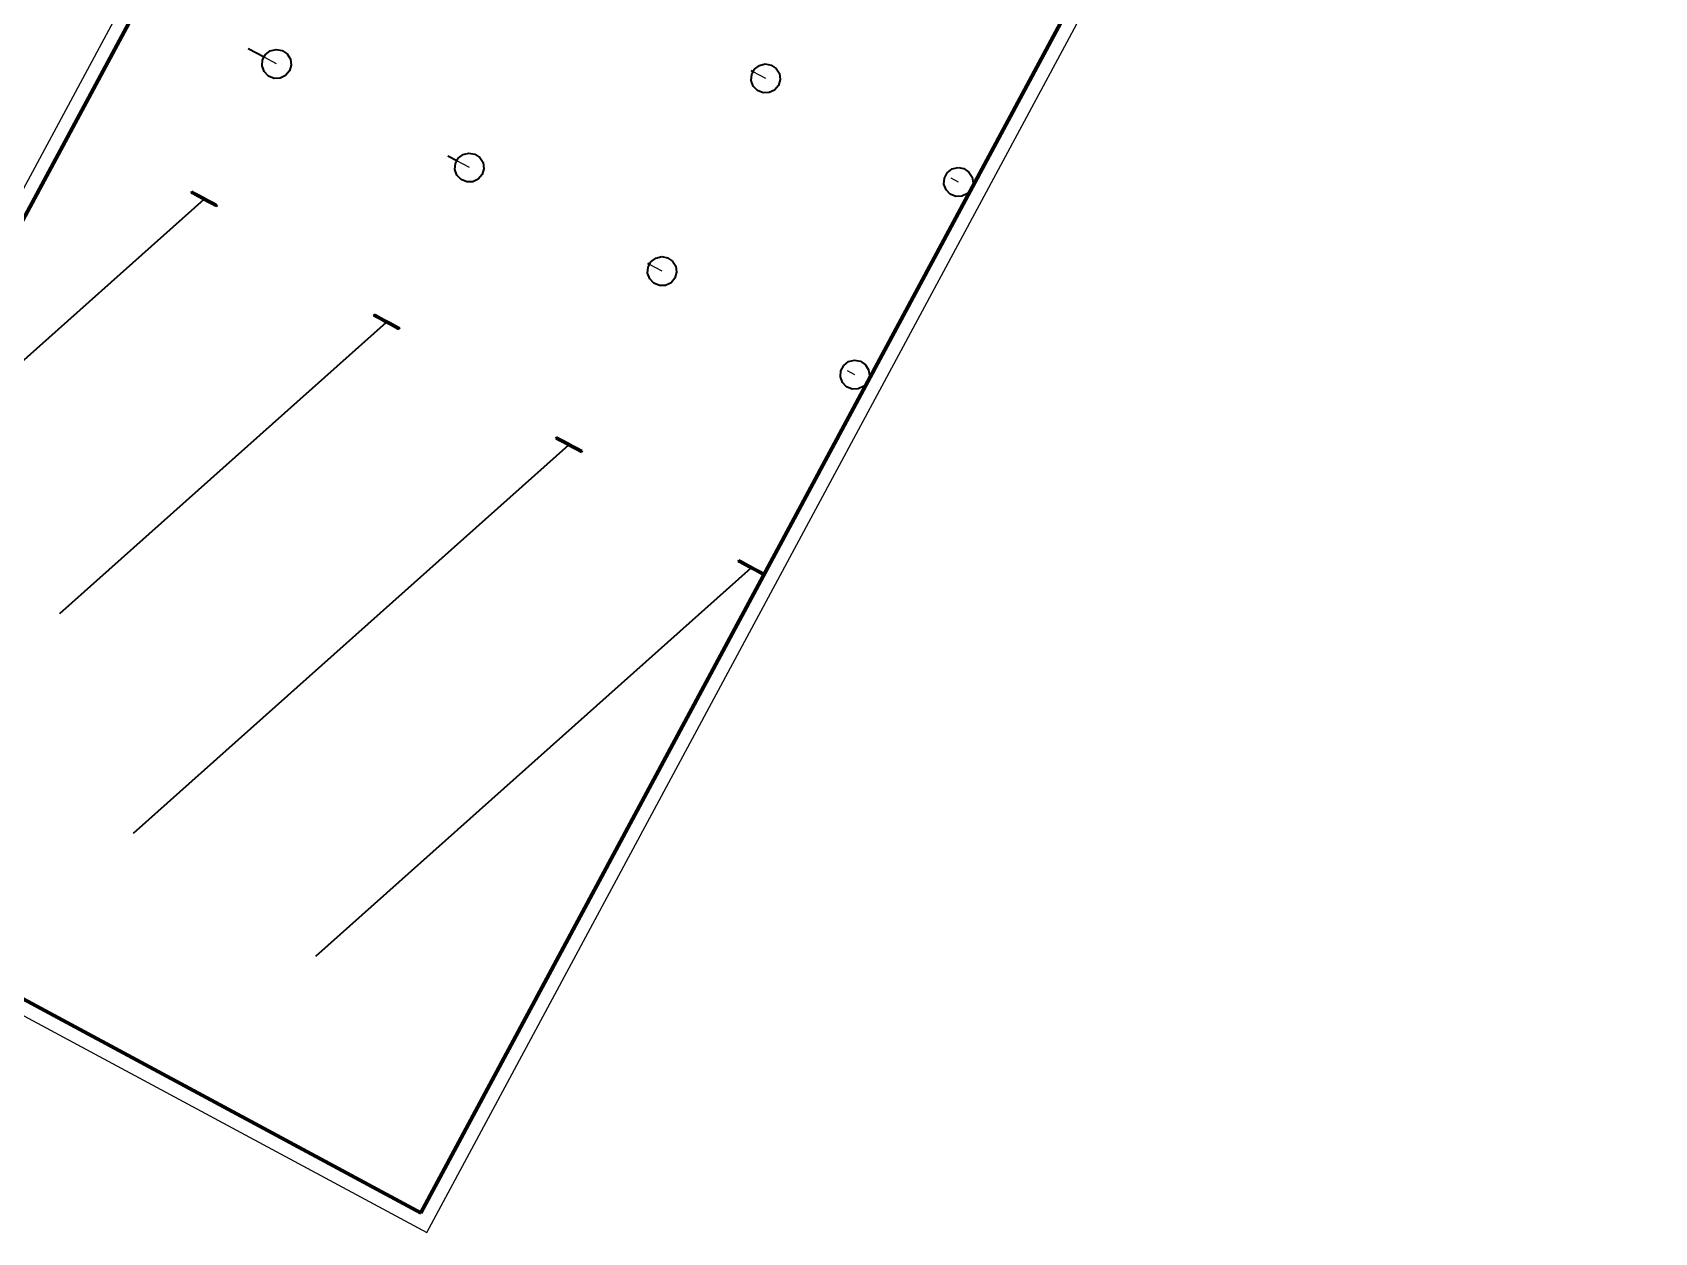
# Model space of a CAD drawing. Header units: metres. Extents: x 2711799 to 2711985, y 1236908 to 1237087.
# Drawn here: x 2711826.75 to 2711837.87, y 1236971.24 to 1236979.46 of the extents above; entities that cross this region are included whole.
import ezdxf

# ---------------------------------------------------------------- set-up
doc = ezdxf.new("R2010")
doc.units = ezdxf.units.M
doc.linetypes.add('AUSGEZOGEN', pattern=[0])
doc.linetypes.add('VERDECKT2_S2', pattern=[0.18, 0.1, -0.08])
for name, color, linetype, lineweight in [('XR$9$Beton Ansicht', 7, 'AUSGEZOGEN', 35), ('XR$9$Beton verdeckt vorne', 7, 'VERDECKT2_S2', 25), ('XR$9$STANDARD_1', 7, 'AUSGEZOGEN', 13)]:
    doc.layers.add(name, color=color, linetype=linetype, lineweight=lineweight)

msp = doc.modelspace()

# ---------------------------------------------------------------- linework, layer by layer
at = {"layer": 'XR$9$Beton Ansicht', "transparency": 33554687}
for p, q in [((2711828.3365, 1236979.2939, 640.05), (2711828.2276, 1236979.3524, 640.05)), ((2711828.3236, 1236979.2341, 640.05), (2711828.3266, 1236979.2756, 640.05)), ((2711828.3266, 1236979.2756, 640.05), (2711828.3463, 1236979.3122, 640.05)), ((2711828.3463, 1236979.3122, 640.05), (2711828.3792, 1236979.3376, 640.05)), ((2711828.3792, 1236979.3376, 640.05), (2711828.4196, 1236979.3475, 640.05)), ((2711828.4196, 1236979.3475, 640.05), (2711828.4605, 1236979.3401, 640.05)), ((2711828.4605, 1236979.3401, 640.05), (2711828.4949, 1236979.3167, 640.05)), ((2711828.4949, 1236979.3167, 640.05), (2711828.5168, 1236979.2813, 640.05)), ((2711828.5168, 1236979.2813, 640.05), (2711828.5224, 1236979.2401, 640.05)), ((2711828.3376, 1236979.195, 640.05), (2711828.3236, 1236979.2341, 640.05)), ((2711828.3663, 1236979.1649, 640.05), (2711828.3376, 1236979.195, 640.05)), ((2711828.4048, 1236979.1492, 640.05), (2711828.3663, 1236979.1649, 640.05)), ((2711828.4464, 1236979.1504, 640.05), (2711828.4048, 1236979.1492, 640.05)), ((2711828.4838, 1236979.1685, 640.05), (2711828.4464, 1236979.1504, 640.05)), ((2711828.5107, 1236979.2002, 640.05), (2711828.4838, 1236979.1685, 640.05)), ((2711828.5224, 1236979.2401, 640.05), (2711828.5107, 1236979.2002, 640.05)), ((2711831.6762, 1236979.1346, 640.05), (2711831.6793, 1236979.1761, 640.05)), ((2711831.6891, 1236979.1944, 640.05), (2711831.6764, 1236979.2012, 640.05)), ((2711831.6793, 1236979.1761, 640.05), (2711831.699, 1236979.2127, 640.05)), ((2711831.699, 1236979.2127, 640.05), (2711831.7318, 1236979.2382, 640.05)), ((2711831.7318, 1236979.2382, 640.05), (2711831.7722, 1236979.248, 640.05)), ((2711831.7722, 1236979.248, 640.05), (2711831.8132, 1236979.2406, 640.05)), ((2711831.8132, 1236979.2406, 640.05), (2711831.8475, 1236979.2172, 640.05)), ((2711831.8475, 1236979.2172, 640.05), (2711831.8694, 1236979.1819, 640.05)), ((2711831.875, 1236979.1407, 640.05), (2711831.8633, 1236979.1007, 640.05)), ((2711831.8694, 1236979.1819, 640.05), (2711831.875, 1236979.1407, 640.05)), ((2711831.6902, 1236979.0955, 640.05), (2711831.6762, 1236979.1346, 640.05)), ((2711831.719, 1236979.0654, 640.05), (2711831.6902, 1236979.0955, 640.05)), ((2711831.7575, 1236979.0497, 640.05), (2711831.719, 1236979.0654, 640.05)), ((2711831.799, 1236979.051, 640.05), (2711831.7575, 1236979.0497, 640.05)), ((2711831.8365, 1236979.069, 640.05), (2711831.799, 1236979.051, 640.05)), ((2711831.8633, 1236979.1007, 640.05), (2711831.8365, 1236979.069, 640.05)), ((2711829.6577, 1236978.5836, 640.05), (2711829.5969, 1236978.6163, 640.05)), ((2711829.6478, 1236978.5653, 640.05), (2711829.6675, 1236978.6019, 640.05)), ((2711829.6675, 1236978.6019, 640.05), (2711829.7004, 1236978.6273, 640.05)), ((2711829.7004, 1236978.6273, 640.05), (2711829.7408, 1236978.6372, 640.05)), ((2711829.7408, 1236978.6372, 640.05), (2711829.7817, 1236978.6298, 640.05)), ((2711829.7817, 1236978.6298, 640.05), (2711829.8161, 1236978.6064, 640.05)), ((2711829.8161, 1236978.6064, 640.05), (2711829.8379, 1236978.571, 640.05)), ((2711829.6447, 1236978.5238, 640.05), (2711829.6478, 1236978.5653, 640.05)), ((2711829.6588, 1236978.4846, 640.05), (2711829.6447, 1236978.5238, 640.05)), ((2711829.6875, 1236978.4546, 640.05), (2711829.6588, 1236978.4846, 640.05)), ((2711829.8319, 1236978.4899, 640.05), (2711829.805, 1236978.4582, 640.05)), ((2711829.8435, 1236978.5298, 640.05), (2711829.8319, 1236978.4899, 640.05)), ((2711829.8379, 1236978.571, 640.05), (2711829.8435, 1236978.5298, 640.05)), ((2711833.0004, 1236978.4658, 640.05), (2711833.0201, 1236978.5024, 640.05)), ((2711833.0201, 1236978.5024, 640.05), (2711833.053, 1236978.5279, 640.05)), ((2711833.053, 1236978.5279, 640.05), (2711833.0934, 1236978.5377, 640.05)), ((2711833.0934, 1236978.5377, 640.05), (2711833.1343, 1236978.5303, 640.05)), ((2711833.1343, 1236978.5303, 640.05), (2711833.1687, 1236978.5069, 640.05)), ((2711833.1687, 1236978.5069, 640.05), (2711833.1906, 1236978.4716, 640.05)), ((2711833.1906, 1236978.4716, 640.05), (2711833.1962, 1236978.4303, 640.05)), ((2711827.8368, 1236978.3644, 640.05), (2711827.8415, 1236978.3732, 640.05)), ((2711827.8368, 1236978.3644, 640.05), (2711827.8517, 1236978.3564, 640.05)), ((2711827.8564, 1236978.3652, 640.05), (2711827.8415, 1236978.3732, 640.05)), ((2711827.8517, 1236978.3564, 640.05), (2711827.8564, 1236978.3652, 640.05)), ((2711827.8836, 1236978.3506, 640.05), (2711827.8564, 1236978.3652, 640.05)), ((2711829.726, 1236978.4388, 640.05), (2711829.6875, 1236978.4546, 640.05)), ((2711829.7675, 1236978.4401, 640.05), (2711829.726, 1236978.4388, 640.05)), ((2711829.805, 1236978.4582, 640.05), (2711829.7675, 1236978.4401, 640.05)), ((2711832.9973, 1236978.4243, 640.05), (2711833.0004, 1236978.4658, 640.05)), ((2711833.0114, 1236978.3852, 640.05), (2711832.9973, 1236978.4243, 640.05)), ((2711833.0401, 1236978.3551, 640.05), (2711833.0114, 1236978.3852, 640.05)), ((2711833.1845, 1236978.3904, 640.05), (2711833.1576, 1236978.3587, 640.05)), ((2711833.1962, 1236978.4303, 640.05), (2711833.1845, 1236978.3904, 640.05)), ((2711827.9228, 1236978.3181, 640.05), (2711825.6842, 1236976.321, 640.05)), ((2711827.8517, 1236978.3564, 640.05), (2711827.8789, 1236978.3418, 640.05)), ((2711827.8789, 1236978.3418, 640.05), (2711827.8836, 1236978.3506, 640.05)), ((2711827.8789, 1236978.3418, 640.05), (2711827.9137, 1236978.323, 640.05)), ((2711827.9185, 1236978.3318, 640.05), (2711827.8836, 1236978.3506, 640.05)), ((2711827.9137, 1236978.323, 640.05), (2711827.9185, 1236978.3318, 640.05)), ((2711827.9137, 1236978.323, 640.05), (2711827.9501, 1236978.3035, 640.05)), ((2711827.9549, 1236978.3123, 640.05), (2711827.9185, 1236978.3318, 640.05)), ((2711827.9501, 1236978.3035, 640.05), (2711827.9549, 1236978.3123, 640.05)), ((2711827.9501, 1236978.3035, 640.05), (2711827.9819, 1236978.2864, 640.05)), ((2711827.9866, 1236978.2952, 640.05), (2711827.9549, 1236978.3123, 640.05)), ((2711827.9819, 1236978.2864, 640.05), (2711827.9866, 1236978.2952, 640.05)), ((2711827.9819, 1236978.2864, 640.05), (2711828.0034, 1236978.2748, 640.05)), ((2711828.0081, 1236978.2836, 640.05), (2711827.9866, 1236978.2952, 640.05)), ((2711828.0034, 1236978.2748, 640.05), (2711828.0081, 1236978.2836, 640.05)), ((2711828.0034, 1236978.2748, 640.05), (2711828.011, 1236978.2707, 640.05)), ((2711828.0157, 1236978.2795, 640.05), (2711828.0081, 1236978.2836, 640.05)), ((2711828.0157, 1236978.2795, 640.05), (2711828.011, 1236978.2707, 640.05)), ((2711833.0786, 1236978.3394, 640.05), (2711833.0401, 1236978.3551, 640.05)), ((2711833.1202, 1236978.3406, 640.05), (2711833.0786, 1236978.3394, 640.05)), ((2711833.1576, 1236978.3587, 640.05), (2711833.1202, 1236978.3406, 640.05)), ((2711830.9887, 1236977.8916, 640.05), (2711831.0215, 1236977.917, 640.05)), ((2711831.0215, 1236977.917, 640.05), (2711831.0619, 1236977.9269, 640.05)), ((2711831.0619, 1236977.9269, 640.05), (2711831.1028, 1236977.9195, 640.05)), ((2711831.1028, 1236977.9195, 640.05), (2711831.1372, 1236977.8961, 640.05)), ((2711830.9659, 1236977.8135, 640.05), (2711830.969, 1236977.8549, 640.05)), ((2711830.9799, 1236977.7743, 640.05), (2711830.9659, 1236977.8135, 640.05)), ((2711830.9788, 1236977.8733, 640.05), (2711830.9661, 1236977.8801, 640.05)), ((2711830.969, 1236977.8549, 640.05), (2711830.9887, 1236977.8916, 640.05)), ((2711831.1372, 1236977.8961, 640.05), (2711831.1591, 1236977.8607, 640.05)), ((2711831.1647, 1236977.8195, 640.05), (2711831.153, 1236977.7796, 640.05)), ((2711831.1591, 1236977.8607, 640.05), (2711831.1647, 1236977.8195, 640.05)), ((2711831.0087, 1236977.7443, 640.05), (2711830.9799, 1236977.7743, 640.05)), ((2711831.0471, 1236977.7285, 640.05), (2711831.0087, 1236977.7443, 640.05)), ((2711831.0887, 1236977.7298, 640.05), (2711831.0471, 1236977.7285, 640.05)), ((2711831.1262, 1236977.7479, 640.05), (2711831.0887, 1236977.7298, 640.05)), ((2711831.153, 1236977.7796, 640.05), (2711831.1262, 1236977.7479, 640.05)), ((2711829.173, 1236977.4757, 640.05), (2711826.9343, 1236975.4786, 640.05)), ((2711829.0869, 1236977.522, 640.05), (2711829.0916, 1236977.5308, 640.05)), ((2711829.0869, 1236977.522, 640.05), (2711829.1018, 1236977.514, 640.05)), ((2711829.1065, 1236977.5228, 640.05), (2711829.0916, 1236977.5308, 640.05)), ((2711829.1018, 1236977.514, 640.05), (2711829.1065, 1236977.5228, 640.05)), ((2711829.1018, 1236977.514, 640.05), (2711829.129, 1236977.4993, 640.05)), ((2711829.1337, 1236977.5081, 640.05), (2711829.1065, 1236977.5228, 640.05)), ((2711829.129, 1236977.4993, 640.05), (2711829.1337, 1236977.5081, 640.05)), ((2711829.129, 1236977.4993, 640.05), (2711829.1638, 1236977.4806, 640.05)), ((2711829.1686, 1236977.4894, 640.05), (2711829.1337, 1236977.5081, 640.05)), ((2711829.1638, 1236977.4806, 640.05), (2711829.1686, 1236977.4894, 640.05)), ((2711829.1638, 1236977.4806, 640.05), (2711829.2003, 1236977.461, 640.05)), ((2711829.205, 1236977.4698, 640.05), (2711829.1686, 1236977.4894, 640.05)), ((2711829.2003, 1236977.461, 640.05), (2711829.205, 1236977.4698, 640.05)), ((2711829.2367, 1236977.4528, 640.05), (2711829.205, 1236977.4698, 640.05)), ((2711829.2003, 1236977.461, 640.05), (2711829.232, 1236977.444, 640.05)), ((2711829.232, 1236977.444, 640.05), (2711829.2367, 1236977.4528, 640.05)), ((2711829.232, 1236977.444, 640.05), (2711829.2535, 1236977.4324, 640.05)), ((2711829.2582, 1236977.4412, 640.05), (2711829.2367, 1236977.4528, 640.05)), ((2711829.2535, 1236977.4324, 640.05), (2711829.2582, 1236977.4412, 640.05)), ((2711829.2535, 1236977.4324, 640.05), (2711829.2611, 1236977.4283, 640.05)), ((2711829.2659, 1236977.4371, 640.05), (2711829.2582, 1236977.4412, 640.05)), ((2711829.2659, 1236977.4371, 640.05), (2711829.2611, 1236977.4283, 640.05)), ((2711832.287, 1236977.1032, 640.05), (2711832.2901, 1236977.1446, 640.05)), ((2711832.2901, 1236977.1446, 640.05), (2711832.3098, 1236977.1813, 640.05)), ((2711832.3098, 1236977.1813, 640.05), (2711832.3427, 1236977.2067, 640.05)), ((2711832.3427, 1236977.2067, 640.05), (2711832.3831, 1236977.2166, 640.05)), ((2711832.3831, 1236977.2166, 640.05), (2711832.424, 1236977.2092, 640.05)), ((2711832.424, 1236977.2092, 640.05), (2711832.4584, 1236977.1858, 640.05)), ((2711832.4584, 1236977.1858, 640.05), (2711832.4802, 1236977.1504, 640.05)), ((2711832.4802, 1236977.1504, 640.05), (2711832.4858, 1236977.1092, 640.05)), ((2711832.3011, 1236977.064, 640.05), (2711832.287, 1236977.1032, 640.05)), ((2711832.3298, 1236977.034, 640.05), (2711832.3011, 1236977.064, 640.05)), ((2711832.3683, 1236977.0182, 640.05), (2711832.3298, 1236977.034, 640.05)), ((2711832.4473, 1236977.0375, 640.05), (2711832.4099, 1236977.0195, 640.05)), ((2711832.4742, 1236977.0693, 640.05), (2711832.4473, 1236977.0375, 640.05)), ((2711832.4858, 1236977.1092, 640.05), (2711832.4742, 1236977.0693, 640.05)), ((2711832.4099, 1236977.0195, 640.05), (2711832.3683, 1236977.0182, 640.05)), ((2711830.4231, 1236976.6333, 640.05), (2711827.4382, 1236973.9705, 640.05)), ((2711830.337, 1236976.6796, 640.05), (2711830.3418, 1236976.6884, 640.05)), ((2711830.337, 1236976.6796, 640.05), (2711830.3519, 1236976.6715, 640.05)), ((2711830.3567, 1236976.6804, 640.05), (2711830.3418, 1236976.6884, 640.05)), ((2711830.3519, 1236976.6715, 640.05), (2711830.3567, 1236976.6804, 640.05)), ((2711830.3519, 1236976.6715, 640.05), (2711830.3791, 1236976.6569, 640.05)), ((2711830.3839, 1236976.6657, 640.05), (2711830.3567, 1236976.6804, 640.05)), ((2711830.3791, 1236976.6569, 640.05), (2711830.3839, 1236976.6657, 640.05)), ((2711830.3791, 1236976.6569, 640.05), (2711830.414, 1236976.6382, 640.05)), ((2711830.4187, 1236976.647, 640.05), (2711830.3839, 1236976.6657, 640.05)), ((2711830.414, 1236976.6382, 640.05), (2711830.4187, 1236976.647, 640.05)), ((2711830.414, 1236976.6382, 640.05), (2711830.4504, 1236976.6186, 640.05)), ((2711830.4551, 1236976.6274, 640.05), (2711830.4187, 1236976.647, 640.05)), ((2711830.4504, 1236976.6186, 640.05), (2711830.4551, 1236976.6274, 640.05)), ((2711830.4504, 1236976.6186, 640.05), (2711830.4821, 1236976.6015, 640.05)), ((2711830.4868, 1236976.6104, 640.05), (2711830.4551, 1236976.6274, 640.05)), ((2711830.4821, 1236976.6015, 640.05), (2711830.4868, 1236976.6104, 640.05)), ((2711830.4821, 1236976.6015, 640.05), (2711830.5036, 1236976.59, 640.05)), ((2711830.5084, 1236976.5988, 640.05), (2711830.4868, 1236976.6104, 640.05)), ((2711830.5036, 1236976.59, 640.05), (2711830.5084, 1236976.5988, 640.05)), ((2711830.5036, 1236976.59, 640.05), (2711830.5113, 1236976.5859, 640.05)), ((2711830.516, 1236976.5947, 640.05), (2711830.5084, 1236976.5988, 640.05)), ((2711830.516, 1236976.5947, 640.05), (2711830.5113, 1236976.5859, 640.05)), ((2711831.5872, 1236975.8371, 640.05), (2711831.5919, 1236975.8459, 640.05)), ((2711831.5872, 1236975.8371, 640.05), (2711831.602, 1236975.8291, 640.05)), ((2711831.6068, 1236975.8379, 640.05), (2711831.5919, 1236975.8459, 640.05)), ((2711831.602, 1236975.8291, 640.05), (2711831.6068, 1236975.8379, 640.05)), ((2711831.602, 1236975.8291, 640.05), (2711831.6293, 1236975.8145, 640.05)), ((2711831.634, 1236975.8233, 640.05), (2711831.6068, 1236975.8379, 640.05)), ((2711831.6293, 1236975.8145, 640.05), (2711831.634, 1236975.8233, 640.05)), ((2711831.6293, 1236975.8145, 640.05), (2711831.6641, 1236975.7958, 640.05)), ((2711831.6688, 1236975.8046, 640.05), (2711831.634, 1236975.8233, 640.05)), ((2711831.6641, 1236975.7958, 640.05), (2711831.6688, 1236975.8046, 640.05)), ((2711831.7053, 1236975.785, 640.05), (2711831.6688, 1236975.8046, 640.05)), ((2711831.6732, 1236975.7908, 640.05), (2711828.6883, 1236973.1281, 640.05)), ((2711831.6641, 1236975.7958, 640.05), (2711831.7005, 1236975.7762, 640.05)), ((2711831.7005, 1236975.7762, 640.05), (2711831.7053, 1236975.785, 640.05)), ((2711831.7005, 1236975.7762, 640.05), (2711831.7322, 1236975.7591, 640.05)), ((2711831.737, 1236975.7679, 640.05), (2711831.7053, 1236975.785, 640.05)), ((2711831.7322, 1236975.7591, 640.05), (2711831.737, 1236975.7679, 640.05)), ((2711831.7322, 1236975.7591, 640.05), (2711831.7538, 1236975.7475, 640.05)), ((2711831.7585, 1236975.7564, 640.05), (2711831.737, 1236975.7679, 640.05)), ((2711831.7538, 1236975.7475, 640.05), (2711831.7585, 1236975.7564, 640.05)), ((2711831.7538, 1236975.7475, 640.05), (2711831.7614, 1236975.7435, 640.05)), ((2711831.7661, 1236975.7523, 640.05), (2711831.7585, 1236975.7564, 640.05)), ((2711831.7661, 1236975.7523, 640.05), (2711831.7614, 1236975.7435, 640.05))]:
    msp.add_line(p, q, dxfattribs=at)
at = {"layer": 'XR$9$Beton Ansicht', "color": 7, "linetype": 'AUSGEZOGEN', "lineweight": 35, "transparency": 33554687}
for p, q in [((2711828.3365, 1236979.2939, 640.05), (2711828.2276, 1236979.3524, 640.05)), ((2711828.3236, 1236979.2341, 640.05), (2711828.3266, 1236979.2756, 640.05)), ((2711828.3266, 1236979.2756, 640.05), (2711828.3463, 1236979.3122, 640.05)), ((2711828.3463, 1236979.3122, 640.05), (2711828.3792, 1236979.3376, 640.05)), ((2711828.3792, 1236979.3376, 640.05), (2711828.4196, 1236979.3475, 640.05)), ((2711828.4196, 1236979.3475, 640.05), (2711828.4605, 1236979.3401, 640.05)), ((2711828.4605, 1236979.3401, 640.05), (2711828.4949, 1236979.3167, 640.05)), ((2711828.4949, 1236979.3167, 640.05), (2711828.5168, 1236979.2813, 640.05)), ((2711828.5168, 1236979.2813, 640.05), (2711828.5224, 1236979.2401, 640.05)), ((2711828.3376, 1236979.195, 640.05), (2711828.3236, 1236979.2341, 640.05)), ((2711828.3663, 1236979.1649, 640.05), (2711828.3376, 1236979.195, 640.05)), ((2711828.4048, 1236979.1492, 640.05), (2711828.3663, 1236979.1649, 640.05)), ((2711828.4464, 1236979.1504, 640.05), (2711828.4048, 1236979.1492, 640.05)), ((2711828.4838, 1236979.1685, 640.05), (2711828.4464, 1236979.1504, 640.05)), ((2711828.5107, 1236979.2002, 640.05), (2711828.4838, 1236979.1685, 640.05)), ((2711828.5224, 1236979.2401, 640.05), (2711828.5107, 1236979.2002, 640.05)), ((2711831.6762, 1236979.1346, 640.05), (2711831.6793, 1236979.1761, 640.05)), ((2711831.6891, 1236979.1944, 640.05), (2711831.6764, 1236979.2012, 640.05)), ((2711831.6793, 1236979.1761, 640.05), (2711831.699, 1236979.2127, 640.05)), ((2711831.699, 1236979.2127, 640.05), (2711831.7318, 1236979.2382, 640.05)), ((2711831.7318, 1236979.2382, 640.05), (2711831.7722, 1236979.248, 640.05)), ((2711831.7722, 1236979.248, 640.05), (2711831.8132, 1236979.2406, 640.05)), ((2711831.8132, 1236979.2406, 640.05), (2711831.8475, 1236979.2172, 640.05)), ((2711831.8475, 1236979.2172, 640.05), (2711831.8694, 1236979.1819, 640.05)), ((2711831.875, 1236979.1407, 640.05), (2711831.8633, 1236979.1007, 640.05)), ((2711831.8694, 1236979.1819, 640.05), (2711831.875, 1236979.1407, 640.05)), ((2711831.6902, 1236979.0955, 640.05), (2711831.6762, 1236979.1346, 640.05)), ((2711831.719, 1236979.0654, 640.05), (2711831.6902, 1236979.0955, 640.05)), ((2711831.7575, 1236979.0497, 640.05), (2711831.719, 1236979.0654, 640.05)), ((2711831.799, 1236979.051, 640.05), (2711831.7575, 1236979.0497, 640.05)), ((2711831.8365, 1236979.069, 640.05), (2711831.799, 1236979.051, 640.05)), ((2711831.8633, 1236979.1007, 640.05), (2711831.8365, 1236979.069, 640.05)), ((2711829.6577, 1236978.5836, 640.05), (2711829.5969, 1236978.6163, 640.05)), ((2711829.6478, 1236978.5653, 640.05), (2711829.6675, 1236978.6019, 640.05)), ((2711829.6675, 1236978.6019, 640.05), (2711829.7004, 1236978.6273, 640.05)), ((2711829.7004, 1236978.6273, 640.05), (2711829.7408, 1236978.6372, 640.05)), ((2711829.7408, 1236978.6372, 640.05), (2711829.7817, 1236978.6298, 640.05)), ((2711829.7817, 1236978.6298, 640.05), (2711829.8161, 1236978.6064, 640.05)), ((2711829.8161, 1236978.6064, 640.05), (2711829.8379, 1236978.571, 640.05)), ((2711829.6447, 1236978.5238, 640.05), (2711829.6478, 1236978.5653, 640.05)), ((2711829.6588, 1236978.4846, 640.05), (2711829.6447, 1236978.5238, 640.05)), ((2711829.6875, 1236978.4546, 640.05), (2711829.6588, 1236978.4846, 640.05)), ((2711829.8319, 1236978.4899, 640.05), (2711829.805, 1236978.4582, 640.05)), ((2711829.8435, 1236978.5298, 640.05), (2711829.8319, 1236978.4899, 640.05)), ((2711829.8379, 1236978.571, 640.05), (2711829.8435, 1236978.5298, 640.05)), ((2711833.0004, 1236978.4658, 640.05), (2711833.0201, 1236978.5024, 640.05)), ((2711833.0201, 1236978.5024, 640.05), (2711833.053, 1236978.5279, 640.05)), ((2711833.053, 1236978.5279, 640.05), (2711833.0934, 1236978.5377, 640.05)), ((2711833.0934, 1236978.5377, 640.05), (2711833.1343, 1236978.5303, 640.05)), ((2711833.1343, 1236978.5303, 640.05), (2711833.1687, 1236978.5069, 640.05)), ((2711833.1687, 1236978.5069, 640.05), (2711833.1906, 1236978.4716, 640.05)), ((2711833.1906, 1236978.4716, 640.05), (2711833.1962, 1236978.4303, 640.05)), ((2711827.8368, 1236978.3644, 640.05), (2711827.8415, 1236978.3732, 640.05)), ((2711827.8368, 1236978.3644, 640.05), (2711827.8517, 1236978.3564, 640.05)), ((2711827.8564, 1236978.3652, 640.05), (2711827.8415, 1236978.3732, 640.05)), ((2711827.8517, 1236978.3564, 640.05), (2711827.8564, 1236978.3652, 640.05)), ((2711827.8836, 1236978.3506, 640.05), (2711827.8564, 1236978.3652, 640.05)), ((2711829.726, 1236978.4388, 640.05), (2711829.6875, 1236978.4546, 640.05)), ((2711829.7675, 1236978.4401, 640.05), (2711829.726, 1236978.4388, 640.05)), ((2711829.805, 1236978.4582, 640.05), (2711829.7675, 1236978.4401, 640.05)), ((2711832.9973, 1236978.4243, 640.05), (2711833.0004, 1236978.4658, 640.05)), ((2711833.0114, 1236978.3852, 640.05), (2711832.9973, 1236978.4243, 640.05)), ((2711833.0401, 1236978.3551, 640.05), (2711833.0114, 1236978.3852, 640.05)), ((2711833.1845, 1236978.3904, 640.05), (2711833.1576, 1236978.3587, 640.05)), ((2711833.1962, 1236978.4303, 640.05), (2711833.1845, 1236978.3904, 640.05)), ((2711827.9228, 1236978.3181, 640.05), (2711825.6842, 1236976.321, 640.05)), ((2711827.8517, 1236978.3564, 640.05), (2711827.8789, 1236978.3418, 640.05)), ((2711827.8789, 1236978.3418, 640.05), (2711827.8836, 1236978.3506, 640.05)), ((2711827.8789, 1236978.3418, 640.05), (2711827.9137, 1236978.323, 640.05)), ((2711827.9185, 1236978.3318, 640.05), (2711827.8836, 1236978.3506, 640.05)), ((2711827.9137, 1236978.323, 640.05), (2711827.9185, 1236978.3318, 640.05)), ((2711827.9137, 1236978.323, 640.05), (2711827.9501, 1236978.3035, 640.05)), ((2711827.9549, 1236978.3123, 640.05), (2711827.9185, 1236978.3318, 640.05)), ((2711827.9501, 1236978.3035, 640.05), (2711827.9549, 1236978.3123, 640.05)), ((2711827.9501, 1236978.3035, 640.05), (2711827.9819, 1236978.2864, 640.05)), ((2711827.9866, 1236978.2952, 640.05), (2711827.9549, 1236978.3123, 640.05)), ((2711827.9819, 1236978.2864, 640.05), (2711827.9866, 1236978.2952, 640.05)), ((2711827.9819, 1236978.2864, 640.05), (2711828.0034, 1236978.2748, 640.05)), ((2711828.0081, 1236978.2836, 640.05), (2711827.9866, 1236978.2952, 640.05)), ((2711828.0034, 1236978.2748, 640.05), (2711828.0081, 1236978.2836, 640.05)), ((2711828.0034, 1236978.2748, 640.05), (2711828.011, 1236978.2707, 640.05)), ((2711828.0157, 1236978.2795, 640.05), (2711828.0081, 1236978.2836, 640.05)), ((2711828.0157, 1236978.2795, 640.05), (2711828.011, 1236978.2707, 640.05)), ((2711833.0786, 1236978.3394, 640.05), (2711833.0401, 1236978.3551, 640.05)), ((2711833.1202, 1236978.3406, 640.05), (2711833.0786, 1236978.3394, 640.05)), ((2711833.1576, 1236978.3587, 640.05), (2711833.1202, 1236978.3406, 640.05)), ((2711830.9887, 1236977.8916, 640.05), (2711831.0215, 1236977.917, 640.05)), ((2711831.0215, 1236977.917, 640.05), (2711831.0619, 1236977.9269, 640.05)), ((2711831.0619, 1236977.9269, 640.05), (2711831.1028, 1236977.9195, 640.05)), ((2711831.1028, 1236977.9195, 640.05), (2711831.1372, 1236977.8961, 640.05)), ((2711830.9659, 1236977.8135, 640.05), (2711830.969, 1236977.8549, 640.05)), ((2711830.9799, 1236977.7743, 640.05), (2711830.9659, 1236977.8135, 640.05)), ((2711830.9788, 1236977.8733, 640.05), (2711830.9661, 1236977.8801, 640.05)), ((2711830.969, 1236977.8549, 640.05), (2711830.9887, 1236977.8916, 640.05)), ((2711831.1372, 1236977.8961, 640.05), (2711831.1591, 1236977.8607, 640.05)), ((2711831.1647, 1236977.8195, 640.05), (2711831.153, 1236977.7796, 640.05)), ((2711831.1591, 1236977.8607, 640.05), (2711831.1647, 1236977.8195, 640.05)), ((2711831.0087, 1236977.7443, 640.05), (2711830.9799, 1236977.7743, 640.05)), ((2711831.0471, 1236977.7285, 640.05), (2711831.0087, 1236977.7443, 640.05)), ((2711831.0887, 1236977.7298, 640.05), (2711831.0471, 1236977.7285, 640.05)), ((2711831.1262, 1236977.7479, 640.05), (2711831.0887, 1236977.7298, 640.05)), ((2711831.153, 1236977.7796, 640.05), (2711831.1262, 1236977.7479, 640.05)), ((2711829.173, 1236977.4757, 640.05), (2711826.9343, 1236975.4786, 640.05)), ((2711829.0869, 1236977.522, 640.05), (2711829.0916, 1236977.5308, 640.05)), ((2711829.0869, 1236977.522, 640.05), (2711829.1018, 1236977.514, 640.05)), ((2711829.1065, 1236977.5228, 640.05), (2711829.0916, 1236977.5308, 640.05)), ((2711829.1018, 1236977.514, 640.05), (2711829.1065, 1236977.5228, 640.05)), ((2711829.1018, 1236977.514, 640.05), (2711829.129, 1236977.4993, 640.05)), ((2711829.1337, 1236977.5081, 640.05), (2711829.1065, 1236977.5228, 640.05)), ((2711829.129, 1236977.4993, 640.05), (2711829.1337, 1236977.5081, 640.05)), ((2711829.129, 1236977.4993, 640.05), (2711829.1638, 1236977.4806, 640.05)), ((2711829.1686, 1236977.4894, 640.05), (2711829.1337, 1236977.5081, 640.05)), ((2711829.1638, 1236977.4806, 640.05), (2711829.1686, 1236977.4894, 640.05)), ((2711829.1638, 1236977.4806, 640.05), (2711829.2003, 1236977.461, 640.05)), ((2711829.205, 1236977.4698, 640.05), (2711829.1686, 1236977.4894, 640.05)), ((2711829.2003, 1236977.461, 640.05), (2711829.205, 1236977.4698, 640.05)), ((2711829.2367, 1236977.4528, 640.05), (2711829.205, 1236977.4698, 640.05)), ((2711829.2003, 1236977.461, 640.05), (2711829.232, 1236977.444, 640.05)), ((2711829.232, 1236977.444, 640.05), (2711829.2367, 1236977.4528, 640.05)), ((2711829.232, 1236977.444, 640.05), (2711829.2535, 1236977.4324, 640.05)), ((2711829.2582, 1236977.4412, 640.05), (2711829.2367, 1236977.4528, 640.05)), ((2711829.2535, 1236977.4324, 640.05), (2711829.2582, 1236977.4412, 640.05)), ((2711829.2535, 1236977.4324, 640.05), (2711829.2611, 1236977.4283, 640.05)), ((2711829.2659, 1236977.4371, 640.05), (2711829.2582, 1236977.4412, 640.05)), ((2711829.2659, 1236977.4371, 640.05), (2711829.2611, 1236977.4283, 640.05)), ((2711832.287, 1236977.1032, 640.05), (2711832.2901, 1236977.1446, 640.05)), ((2711832.2901, 1236977.1446, 640.05), (2711832.3098, 1236977.1813, 640.05)), ((2711832.3098, 1236977.1813, 640.05), (2711832.3427, 1236977.2067, 640.05)), ((2711832.3427, 1236977.2067, 640.05), (2711832.3831, 1236977.2166, 640.05)), ((2711832.3831, 1236977.2166, 640.05), (2711832.424, 1236977.2092, 640.05)), ((2711832.424, 1236977.2092, 640.05), (2711832.4584, 1236977.1858, 640.05)), ((2711832.4584, 1236977.1858, 640.05), (2711832.4802, 1236977.1504, 640.05)), ((2711832.4802, 1236977.1504, 640.05), (2711832.4858, 1236977.1092, 640.05)), ((2711832.3011, 1236977.064, 640.05), (2711832.287, 1236977.1032, 640.05)), ((2711832.3298, 1236977.034, 640.05), (2711832.3011, 1236977.064, 640.05)), ((2711832.3683, 1236977.0182, 640.05), (2711832.3298, 1236977.034, 640.05)), ((2711832.4473, 1236977.0375, 640.05), (2711832.4099, 1236977.0195, 640.05)), ((2711832.4742, 1236977.0693, 640.05), (2711832.4473, 1236977.0375, 640.05)), ((2711832.4858, 1236977.1092, 640.05), (2711832.4742, 1236977.0693, 640.05)), ((2711832.4099, 1236977.0195, 640.05), (2711832.3683, 1236977.0182, 640.05)), ((2711830.4231, 1236976.6333, 640.05), (2711827.4382, 1236973.9705, 640.05)), ((2711830.337, 1236976.6796, 640.05), (2711830.3418, 1236976.6884, 640.05)), ((2711830.337, 1236976.6796, 640.05), (2711830.3519, 1236976.6715, 640.05)), ((2711830.3567, 1236976.6804, 640.05), (2711830.3418, 1236976.6884, 640.05)), ((2711830.3519, 1236976.6715, 640.05), (2711830.3567, 1236976.6804, 640.05)), ((2711830.3519, 1236976.6715, 640.05), (2711830.3791, 1236976.6569, 640.05)), ((2711830.3839, 1236976.6657, 640.05), (2711830.3567, 1236976.6804, 640.05)), ((2711830.3791, 1236976.6569, 640.05), (2711830.3839, 1236976.6657, 640.05)), ((2711830.3791, 1236976.6569, 640.05), (2711830.414, 1236976.6382, 640.05)), ((2711830.4187, 1236976.647, 640.05), (2711830.3839, 1236976.6657, 640.05)), ((2711830.414, 1236976.6382, 640.05), (2711830.4187, 1236976.647, 640.05)), ((2711830.414, 1236976.6382, 640.05), (2711830.4504, 1236976.6186, 640.05)), ((2711830.4551, 1236976.6274, 640.05), (2711830.4187, 1236976.647, 640.05)), ((2711830.4504, 1236976.6186, 640.05), (2711830.4551, 1236976.6274, 640.05)), ((2711830.4504, 1236976.6186, 640.05), (2711830.4821, 1236976.6015, 640.05)), ((2711830.4868, 1236976.6104, 640.05), (2711830.4551, 1236976.6274, 640.05)), ((2711830.4821, 1236976.6015, 640.05), (2711830.4868, 1236976.6104, 640.05)), ((2711830.4821, 1236976.6015, 640.05), (2711830.5036, 1236976.59, 640.05)), ((2711830.5084, 1236976.5988, 640.05), (2711830.4868, 1236976.6104, 640.05)), ((2711830.5036, 1236976.59, 640.05), (2711830.5084, 1236976.5988, 640.05)), ((2711830.5036, 1236976.59, 640.05), (2711830.5113, 1236976.5859, 640.05)), ((2711830.516, 1236976.5947, 640.05), (2711830.5084, 1236976.5988, 640.05)), ((2711830.516, 1236976.5947, 640.05), (2711830.5113, 1236976.5859, 640.05)), ((2711831.5872, 1236975.8371, 640.05), (2711831.5919, 1236975.8459, 640.05)), ((2711831.5872, 1236975.8371, 640.05), (2711831.602, 1236975.8291, 640.05)), ((2711831.6068, 1236975.8379, 640.05), (2711831.5919, 1236975.8459, 640.05)), ((2711831.602, 1236975.8291, 640.05), (2711831.6068, 1236975.8379, 640.05)), ((2711831.602, 1236975.8291, 640.05), (2711831.6293, 1236975.8145, 640.05)), ((2711831.634, 1236975.8233, 640.05), (2711831.6068, 1236975.8379, 640.05)), ((2711831.6293, 1236975.8145, 640.05), (2711831.634, 1236975.8233, 640.05)), ((2711831.6293, 1236975.8145, 640.05), (2711831.6641, 1236975.7958, 640.05)), ((2711831.6688, 1236975.8046, 640.05), (2711831.634, 1236975.8233, 640.05)), ((2711831.6641, 1236975.7958, 640.05), (2711831.6688, 1236975.8046, 640.05)), ((2711831.7053, 1236975.785, 640.05), (2711831.6688, 1236975.8046, 640.05)), ((2711831.6732, 1236975.7908, 640.05), (2711828.6883, 1236973.1281, 640.05)), ((2711831.6641, 1236975.7958, 640.05), (2711831.7005, 1236975.7762, 640.05)), ((2711831.7005, 1236975.7762, 640.05), (2711831.7053, 1236975.785, 640.05)), ((2711831.7005, 1236975.7762, 640.05), (2711831.7322, 1236975.7591, 640.05)), ((2711831.737, 1236975.7679, 640.05), (2711831.7053, 1236975.785, 640.05)), ((2711831.7322, 1236975.7591, 640.05), (2711831.737, 1236975.7679, 640.05)), ((2711831.7322, 1236975.7591, 640.05), (2711831.7538, 1236975.7475, 640.05)), ((2711831.7585, 1236975.7564, 640.05), (2711831.737, 1236975.7679, 640.05)), ((2711831.7538, 1236975.7475, 640.05), (2711831.7585, 1236975.7564, 640.05)), ((2711831.7538, 1236975.7475, 640.05), (2711831.7614, 1236975.7435, 640.05)), ((2711831.7661, 1236975.7523, 640.05), (2711831.7585, 1236975.7564, 640.05)), ((2711831.7661, 1236975.7523, 640.05), (2711831.7614, 1236975.7435, 640.05))]:
    msp.add_line(p, q, dxfattribs=at)
at = {"layer": 'XR$9$Beton verdeckt vorne', "transparency": 33554687}
for p, q in [((2711828.4226, 1236979.2476, 640.05), (2711828.3365, 1236979.2939, 640.05)), ((2711831.7752, 1236979.1481, 640.05), (2711831.6891, 1236979.1944, 640.05)), ((2711829.7437, 1236978.5373, 640.05), (2711829.6577, 1236978.5836, 640.05)), ((2711833.0963, 1236978.4378, 640.05), (2711833.0457, 1236978.4651, 640.05)), ((2711831.0649, 1236977.827, 640.05), (2711830.9788, 1236977.8733, 640.05)), ((2711832.386, 1236977.1167, 640.05), (2711832.3353, 1236977.1439, 640.05))]:
    msp.add_line(p, q, dxfattribs=at)
at = {"layer": 'XR$9$Beton verdeckt vorne', "color": 7, "linetype": 'VERDECKT2_S2', "lineweight": 25, "transparency": 33554687}
for p, q in [((2711828.4226, 1236979.2476, 640.05), (2711828.3365, 1236979.2939, 640.05)), ((2711831.7752, 1236979.1481, 640.05), (2711831.6891, 1236979.1944, 640.05)), ((2711829.7437, 1236978.5373, 640.05), (2711829.6577, 1236978.5836, 640.05)), ((2711833.0963, 1236978.4378, 640.05), (2711833.0457, 1236978.4651, 640.05)), ((2711831.0649, 1236977.827, 640.05), (2711830.9788, 1236977.8733, 640.05)), ((2711832.386, 1236977.1167, 640.05), (2711832.3353, 1236977.1439, 640.05))]:
    msp.add_line(p, q, dxfattribs=at)
at = {"layer": 'XR$9$STANDARD_1', "color": 211, "linetype": 'AUSGEZOGEN', "lineweight": 100, "transparency": 33554687}
for p, q in [((2711824.4551, 1236974.0351, 640.05), (2711842.0513, 1237006.7635, 640.05)), ((2711842.0513, 1237006.7635, 640.05), (2711824.4551, 1236974.0351, 640.05)), ((2711829.4105, 1236971.3709, 640.05), (2711847.0066, 1237004.0993, 640.05)), ((2711847.0066, 1237004.0993, 640.05), (2711829.4105, 1236971.3709, 640.05)), ((2711824.4551, 1236974.0351, 640.05), (2711829.4105, 1236971.3709, 640.05)), ((2711824.4551, 1236974.0351, 640.05), (2711829.4105, 1236971.3709, 640.05))]:
    msp.add_line(p, q, dxfattribs=at)
at = {"layer": 'XR$9$STANDARD_1', "color": 211, "linetype": 'AUSGEZOGEN', "lineweight": 25, "transparency": 33554687}
for p, q in [((2711824.4551, 1236974.0351, 640.05), (2711842.0513, 1237006.7635, 640.05)), ((2711842.0513, 1237006.7635, 640.05), (2711824.4551, 1236974.0351, 640.05)), ((2711829.4105, 1236971.3709, 640.05), (2711847.0066, 1237004.0993, 640.05)), ((2711847.0066, 1237004.0993, 640.05), (2711829.4105, 1236971.3709, 640.05)), ((2711824.4551, 1236974.0351, 640.05), (2711829.4105, 1236971.3709, 640.05)), ((2711824.4551, 1236974.0351, 640.05), (2711829.4105, 1236971.3709, 640.05))]:
    msp.add_line(p, q, dxfattribs=at)
at = {"layer": 'XR$9$STANDARD_1', "color": 5, "linetype": 'AUSGEZOGEN', "lineweight": 25, "transparency": 33554687, "elevation": 0}
msp.add_lwpolyline([(2711842.0106, 1237006.8989), (2711824.3197, 1236973.9944), (2711829.4512, 1236971.2355), (2711847.1421, 1237004.14), (2711842.0106, 1237006.8989)], dxfattribs=at)

doc.saveas('drawing.dxf')
